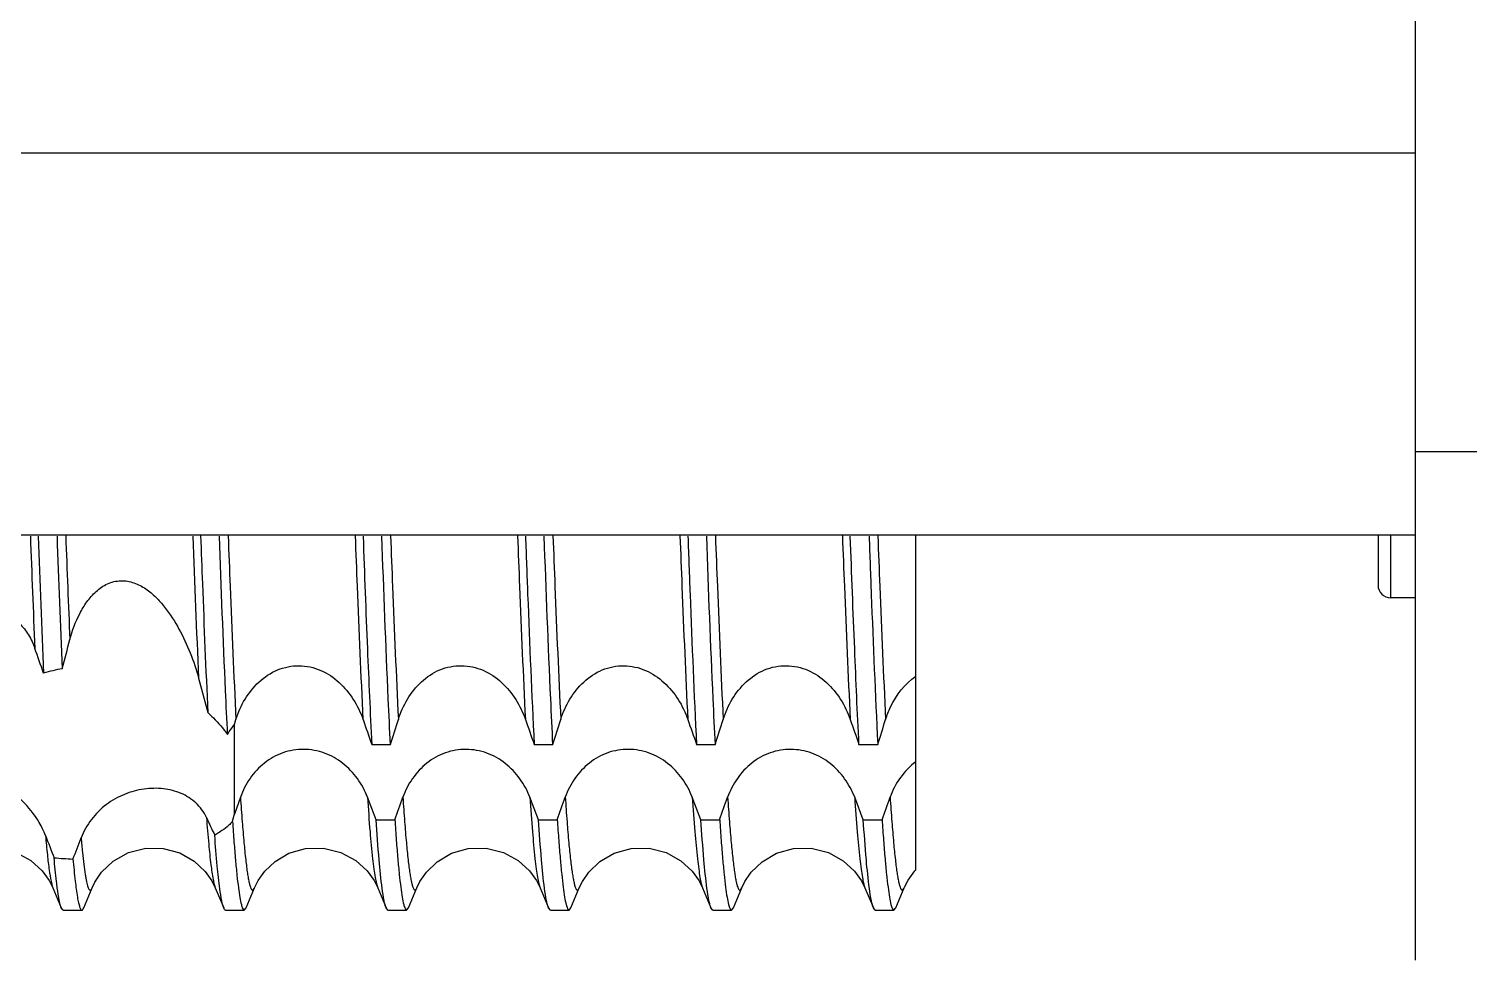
# Model space of a CAD drawing. Header units: millimetres. Extents: x 0 to 420, y 0 to 297.
# Drawn here: x 238.01 to 243.77, y 165.52 to 169.24 of the extents above; entities that cross this region are included whole.
import ezdxf

# ---------------------------------------------------------------- set-up
doc = ezdxf.new("R2010")
doc.units = ezdxf.units.MM
doc.header["$LTSCALE"] = 23.1
doc.layers.get('0').update_dxf_attribs({"linetype": 'CONTINUOUS'})
doc.layers.add('APSF_BLANK_LAYER', color=7, linetype='CONTINUOUS')
doc.layers.add('AXIS', color=7, linetype='CONTINUOUS')
doc.styles.get("Standard").update_dxf_attribs({"font": 'txt', "width": 0.85})
doc.dimstyles.get("Standard").update_dxf_attribs({"dimtxt": 3.5, "dimasz": 3.5, "dimexe": 1.5, "dimexo": 1, "dimtad": 1, "dimtxsty": 'STANDARD', "dimcen": 0.09, "dimadec": 0, "dimazin": 0, "dimtol": 1, "dimtp": 0.01, "dimtm": 0.01, "dimtfac": 1, "dimtofl": 0, "dimtmove": 0, "dimatfit": 3, "dimfxl": 1, "dimtolj": 1, "dimarcsym": 0})

msp = doc.modelspace()

# ---------------------------------------------------------------- linework, layer by layer
at = {"color": 7, "linetype": 'CONTINUOUS'}
for p, q in [((243.555, 165.5152), (243.555, 174.5152)), ((232.305, 168.7447), (243.555, 168.7447)), ((246.305, 167.5479), (243.555, 167.5479)), ((241.555, 165.8769), (241.555, 167.2152)), ((238.8278, 166.4573), (238.8343, 166.478)), ((238.8278, 166.0989), (238.8278, 166.4573)), ((239.3776, 166.3784), (239.4527, 166.3784)), ((240.0277, 166.3784), (240.1028, 166.3784)), ((240.6777, 166.3784), (240.7528, 166.3784)), ((241.3276, 166.3784), (241.4028, 166.3784)), ((238.8521, 166.1671), (238.8278, 166.0989)), ((239.395, 166.0771), (239.3605, 166.1671)), ((240.0449, 166.0771), (240.0105, 166.1669)), ((240.6949, 166.0771), (240.6605, 166.167)), ((241.3449, 166.0771), (241.3105, 166.1669)), ((239.395, 166.0771), (239.4701, 166.0771)), ((240.0449, 166.0771), (240.12, 166.0771)), ((240.6949, 166.0771), (240.7701, 166.0771)), ((241.3449, 166.0771), (241.42, 166.0771)), ((238.1016, 165.8045), (238.135, 165.7241)), ((238.2249, 165.724), (238.2583, 165.8045)), ((238.7516, 165.8046), (238.7851, 165.724)), ((238.8749, 165.7241), (238.9083, 165.8046)), ((239.4016, 165.8046), (239.435, 165.7241)), ((239.5248, 165.7241), (239.5583, 165.8048)), ((240.0515, 165.8048), (240.085, 165.7242)), ((240.1749, 165.7241), (240.2083, 165.8045)), ((240.7016, 165.8046), (240.7351, 165.724)), ((240.8249, 165.724), (240.8583, 165.8045)), ((241.3516, 165.8045), (241.3851, 165.724)), ((241.4749, 165.7242), (241.5084, 165.8047)), ((239.4424, 165.7152), (239.435, 165.7241)), ((239.5174, 165.7152), (239.5248, 165.7241)), ((240.0925, 165.7152), (240.085, 165.7242)), ((240.1675, 165.7152), (240.1749, 165.7241)), ((240.7424, 165.7152), (240.7351, 165.724)), ((240.8175, 165.7152), (240.8249, 165.724)), ((241.3924, 165.7152), (241.3851, 165.724)), ((241.4675, 165.7152), (241.4749, 165.7242))]:
    msp.add_line(p, q, dxfattribs=at)
for points in [[(237.6893, 165.9086), (237.7467, 165.9427), (237.8141, 165.9619), (237.8858, 165.9632), (237.9544, 165.9464), (238.0136, 165.9138), (238.0589, 165.8724), (238.087, 165.8335), (238.1016, 165.8045)], [(238.2583, 165.8045), (238.2694, 165.8274), (238.2967, 165.8673), (238.343, 165.9114), (238.4041, 165.9458), (238.4729, 165.963), (238.5434, 165.9622), (238.6096, 165.9443), (238.6671, 165.9113), (238.711, 165.87), (238.738, 165.8319), (238.7516, 165.8045)], [(238.9083, 165.8046), (238.9228, 165.8335), (238.9496, 165.8707), (238.991, 165.91), (239.0462, 165.9426), (239.1126, 165.9617), (239.185, 165.9633), (239.2546, 165.9464), (239.3141, 165.9136), (239.3592, 165.8721), (239.3871, 165.8335), (239.4016, 165.8046)], [(239.5583, 165.8048), (239.5705, 165.8297), (239.5964, 165.8671), (239.6393, 165.9088), (239.6967, 165.943), (239.7642, 165.9621), (239.836, 165.9633), (239.9046, 165.9465), (239.9638, 165.9139), (240.009, 165.8724), (240.037, 165.8336), (240.0515, 165.8047)], [(240.2083, 165.8045), (240.2207, 165.8296), (240.2468, 165.8674), (240.2902, 165.9093), (240.348, 165.9433), (240.4158, 165.9621), (240.4876, 165.963), (240.5561, 165.9458), (240.615, 165.9129), (240.6598, 165.8714), (240.6875, 165.8329), (240.7017, 165.8046)], [(240.8583, 165.8045), (240.8706, 165.8295), (240.8965, 165.8671), (240.9396, 165.9088), (240.9973, 165.943), (241.065, 165.962), (241.1369, 165.963), (241.2055, 165.9459), (241.2646, 165.9131), (241.3096, 165.8716), (241.3374, 165.8329), (241.3516, 165.8045)], [(241.5084, 165.8047), (241.5095, 165.8074), (241.5241, 165.8356), (241.5509, 165.8724), (241.555, 165.8769)]]:
    msp.add_lwpolyline(points, dxfattribs=at)
for centre, radius, start, end in [((316.9345, 170.1463), 78.9777, 182.12963, 182.455729), ((325.5616, 170.3576), 87.5751, 182.05934, 182.417789), ((312.3571, 169.8419), 74.2856, 182.02985, 182.438676), ((318.8527, 170.2149), 80.7556, 182.130293, 182.424931), ((311.1527, 169.899), 72.5411, 182.123704, 182.572421), ((272.5, 178.0739), 35.1265, 199.27589, 199.44813), ((217.486, 173.3724), 23.0532, 342.33893, 342.5993), ((273.497, 178.193), 35.4933, 199.27206, 199.44297), ((218.2495, 173.3408), 22.9356, 342.32821, 342.58921), ((273.936, 178.1258), 35.2721, 199.2826, 199.45414), ((218.9813, 173.3103), 22.8484, 342.33875, 342.60087), ((274.3236, 178.0266), 34.9916, 199.27114, 199.44411), ((219.5646, 173.3326), 22.9187, 342.33618, 342.59747), ((203.0251, 179.141), 38.7156, 340.27951, 340.42056), ((203.46, 179.2146), 38.9429, 340.28431, 340.42466), ((204.1472, 179.203), 38.904, 340.28201, 340.42235), ((204.7555, 179.2192), 38.9487, 340.28024, 340.42057), ((234.9353, 167.038), 4.0042, 345.99914, 346.43535)]:
    msp.add_arc(centre, radius, start, end, dxfattribs=at)
for points, knots in [([(238.6929, 167.2134), (238.6952, 167.149), (238.7039, 166.9131), (238.7135, 166.6773), (238.7215, 166.506)], [0, 0, 0, 0, 0.273372, 1, 1, 1, 1]), ([(238.8008, 166.4185), (238.7979, 166.4768), (238.7856, 166.7409), (238.7755, 167.0051), (238.7681, 167.211)], [0, 0, 0, 0, 0.220598, 1, 1, 1, 1]), ([(238.803, 167.213), (238.8055, 167.1451), (238.8149, 166.9001), (238.8253, 166.6551), (238.8343, 166.478)], [0, 0, 0, 0, 0.277099, 1, 1, 1, 1]), ([(239.3113, 167.213), (239.3139, 167.1451), (239.3233, 166.9001), (239.3337, 166.6551), (239.3426, 166.478)], [0, 0, 0, 0, 0.277094, 1, 1, 1, 1]), ([(239.343, 167.2106), (239.3484, 167.0605), (239.359, 166.783), (239.3712, 166.5056), (239.3776, 166.3784)], [0, 0, 0, 0, 0.541252, 1, 1, 1, 1]), ([(239.4527, 166.3784), (239.4496, 166.4389), (239.4364, 166.7162), (239.4259, 166.9937), (239.4181, 167.2107)], [0, 0, 0, 0, 0.218166, 1, 1, 1, 1]), ([(239.453, 167.2131), (239.4555, 167.1452), (239.4649, 166.9002), (239.4753, 166.6553), (239.4843, 166.4783)], [0, 0, 0, 0, 0.277087, 1, 1, 1, 1]), ([(239.9613, 167.213), (239.9639, 167.1452), (239.9733, 166.9002), (239.9837, 166.6553), (239.9926, 166.4783)], [0, 0, 0, 0, 0.277077, 1, 1, 1, 1]), ([(239.993, 167.2107), (239.9958, 167.133), (240.0061, 166.8555), (240.0177, 166.578), (240.0277, 166.3784)], [0, 0, 0, 0, 0.280048, 1, 1, 1, 1]), ([(240.1028, 166.3784), (240.0997, 166.4389), (240.0866, 166.7162), (240.0759, 166.9937), (240.0681, 167.2107)], [0, 0, 0, 0, 0.218164, 1, 1, 1, 1]), ([(240.103, 167.2131), (240.1055, 167.1452), (240.1149, 166.9001), (240.1253, 166.6551), (240.1343, 166.478)], [0, 0, 0, 0, 0.277083, 1, 1, 1, 1]), ([(240.6113, 167.2131), (240.6139, 167.1452), (240.6233, 166.9001), (240.6337, 166.6551), (240.6426, 166.478)], [0, 0, 0, 0, 0.277088, 1, 1, 1, 1]), ([(240.643, 167.2107), (240.6458, 167.1329), (240.6562, 166.8555), (240.6675, 166.578), (240.6777, 166.3784)], [0, 0, 0, 0, 0.280049, 1, 1, 1, 1]), ([(240.7528, 166.3784), (240.7497, 166.4389), (240.7364, 166.7162), (240.7258, 166.9937), (240.7181, 167.2106)], [0, 0, 0, 0, 0.218168, 1, 1, 1, 1]), ([(240.753, 167.213), (240.7555, 167.1452), (240.7649, 166.9001), (240.7753, 166.6551), (240.7843, 166.4781)], [0, 0, 0, 0, 0.276957, 1, 1, 1, 1]), ([(241.2613, 167.213), (241.2639, 167.1452), (241.2733, 166.9001), (241.2837, 166.6551), (241.2926, 166.4781)], [0, 0, 0, 0, 0.276957, 1, 1, 1, 1]), ([(241.3276, 166.3784), (241.3213, 166.5056), (241.3091, 166.783), (241.2985, 167.0605), (241.293, 167.2107)], [0, 0, 0, 0, 0.458743, 1, 1, 1, 1]), ([(241.3681, 167.2107), (241.3709, 167.133), (241.3812, 166.8555), (241.3927, 166.5781), (241.4028, 166.3784)], [0, 0, 0, 0, 0.280042, 1, 1, 1, 1]), ([(241.403, 167.213), (241.4055, 167.1452), (241.4149, 166.9001), (241.4253, 166.6551), (241.4343, 166.478)], [0, 0, 0, 0, 0.277078, 1, 1, 1, 1]), ([(237.63, 166.4436), (237.63, 166.4684), (237.6363, 166.5212), (237.6565, 166.6015), (237.6874, 166.6849), (237.73, 166.7668), (237.7775, 166.8298), (237.8262, 166.8702), (237.863, 166.8874), (237.8954, 166.8914), (237.93, 166.8866), (237.9708, 166.8624), (238.0063, 166.8168), (238.0227, 166.781), (238.0294, 166.7623)], [0, 0, 0, 0, 0.099299, 0.21115, 0.3305, 0.453977, 0.57932, 0.642351, 0.705737, 0.738254, 0.771922, 0.84363, 0.920642, 1, 1, 1, 1]), ([(238.8343, 166.478), (238.8431, 166.5062), (238.8675, 166.5607), (238.9229, 166.631), (238.9978, 166.6817), (239.0871, 166.699), (239.1758, 166.6796), (239.2503, 166.6289), (239.3069, 166.5596), (239.3329, 166.5059), (239.3426, 166.478)], [0, 0, 0, 0, 0.125161, 0.250244, 0.375149, 0.499946, 0.624766, 0.749721, 0.874827, 1, 1, 1, 1]), ([(239.4843, 166.4783), (239.4931, 166.5065), (239.5175, 166.561), (239.5729, 166.6313), (239.6478, 166.682), (239.7371, 166.6993), (239.8258, 166.6799), (239.9003, 166.6291), (239.9569, 166.5599), (239.9829, 166.5062), (239.9926, 166.4783)], [0, 0, 0, 0, 0.125161, 0.250244, 0.375149, 0.499946, 0.624766, 0.749721, 0.874827, 1, 1, 1, 1]), ([(240.1343, 166.478), (240.1431, 166.5062), (240.1675, 166.5607), (240.2229, 166.631), (240.2978, 166.6817), (240.3871, 166.6989), (240.4758, 166.6796), (240.5503, 166.6288), (240.6069, 166.5596), (240.6329, 166.5059), (240.6426, 166.478)], [0, 0, 0, 0, 0.125161, 0.250243, 0.375149, 0.499946, 0.624766, 0.749722, 0.874827, 1, 1, 1, 1]), ([(240.7843, 166.4781), (240.7931, 166.5063), (240.8175, 166.5608), (240.8729, 166.6311), (240.9477, 166.6819), (241.0371, 166.6991), (241.1258, 166.6798), (241.2003, 166.6289), (241.2569, 166.5597), (241.2829, 166.5059), (241.2926, 166.4781)], [0, 0, 0, 0, 0.125162, 0.250244, 0.37515, 0.499946, 0.624765, 0.749721, 0.874826, 1, 1, 1, 1]), ([(241.4343, 166.478), (241.4396, 166.4951), (241.4655, 166.5612), (241.5115, 166.6207), (241.555, 166.6513)], [0, 0, 0, 0, 0.251773, 1, 1, 1, 1]), ([(238.072, 166.0139), (238.0583, 166.0495), (238.0193, 166.1148), (237.941, 166.1904), (237.8568, 166.2425), (237.779, 166.2779), (237.7219, 166.3024), (237.6852, 166.3233), (237.6638, 166.3402), (237.6476, 166.3607), (237.6367, 166.3851), (237.6309, 166.4132), (237.6299, 166.4331), (237.63, 166.4436)], [0, 0, 0, 0, 0.176804, 0.34601, 0.500273, 0.633403, 0.74222, 0.787771, 0.828869, 0.86789, 0.907842, 0.951516, 1, 1, 1, 1]), ([(238.8008, 166.4185), (238.803, 166.4222), (238.8114, 166.4355), (238.8204, 166.4485), (238.8278, 166.4573)], [0, 0, 0, 0, 0.272652, 1, 1, 1, 1]), ([(239.3605, 166.1671), (239.3504, 166.1933), (239.3232, 166.2435), (239.2646, 166.3055), (239.1901, 166.3482), (239.1054, 166.3632), (239.0205, 166.3494), (238.9457, 166.307), (238.8877, 166.2443), (238.8615, 166.1936), (238.8521, 166.1671)], [0, 0, 0, 0, 0.125093, 0.250141, 0.375099, 0.500039, 0.62497, 0.749898, 0.874924, 1, 1, 1, 1]), ([(240.0105, 166.1669), (240.0004, 166.1932), (239.9732, 166.2433), (239.9146, 166.3053), (239.8401, 166.348), (239.7554, 166.363), (239.6705, 166.3493), (239.5957, 166.3069), (239.5377, 166.2441), (239.5115, 166.1934), (239.5021, 166.1669)], [0, 0, 0, 0, 0.125093, 0.250141, 0.375099, 0.500039, 0.62497, 0.749898, 0.874924, 1, 1, 1, 1]), ([(240.6605, 166.167), (240.6504, 166.1933), (240.6232, 166.2434), (240.5646, 166.3055), (240.4901, 166.3481), (240.4054, 166.3631), (240.3205, 166.3494), (240.2457, 166.307), (240.1877, 166.2442), (240.1615, 166.1935), (240.1521, 166.167)], [0, 0, 0, 0, 0.125093, 0.250142, 0.3751, 0.500039, 0.62497, 0.749898, 0.874924, 1, 1, 1, 1]), ([(241.3105, 166.1669), (241.3004, 166.1932), (241.2732, 166.2433), (241.2146, 166.3053), (241.1401, 166.348), (241.0554, 166.363), (240.9705, 166.3493), (240.8957, 166.3069), (240.8377, 166.2441), (240.8115, 166.1934), (240.8021, 166.1669)], [0, 0, 0, 0, 0.125093, 0.250141, 0.375099, 0.500039, 0.62497, 0.749898, 0.874924, 1, 1, 1, 1]), ([(241.555, 166.3085), (241.5313, 166.2909), (241.4897, 166.2477), (241.462, 166.1947), (241.4521, 166.167)], [0, 0, 0, 0, 0.499873, 1, 1, 1, 1]), ([(238.8521, 166.1671), (238.8543, 166.1343), (238.8586, 166.0737), (238.8655, 165.9901), (238.8715, 165.9296), (238.8765, 165.8888), (238.8799, 165.8639), (238.8834, 165.843), (238.8868, 165.8258), (238.8902, 165.8126), (238.8932, 165.8041), (238.8958, 165.7993), (238.8975, 165.797), (238.8994, 165.7956), (238.9023, 165.7953), (238.9058, 165.7989), (238.9074, 165.8023), (238.9083, 165.8046)], [0, 0, 0, 0, 0.252359, 0.467833, 0.645405, 0.719674, 0.784111, 0.838656, 0.883342, 0.918255, 0.943592, 0.952833, 0.959984, 0.965416, 0.969951, 0.981085, 1, 1, 1, 1]), ([(239.3605, 166.1671), (239.3636, 166.1208), (239.3695, 166.0387), (239.3783, 165.9428), (239.3856, 165.8821), (239.3906, 165.8488), (239.3955, 165.8238), (239.3994, 165.81), (239.4016, 165.8046)], [0, 0, 0, 0, 0.380647, 0.676026, 0.790697, 0.882873, 0.952541, 1, 1, 1, 1]), ([(239.5021, 166.1669), (239.5043, 166.1342), (239.5086, 166.0736), (239.5155, 165.9901), (239.5215, 165.9297), (239.5265, 165.8889), (239.5299, 165.864), (239.5334, 165.843), (239.5368, 165.8259), (239.5402, 165.8127), (239.5432, 165.8041), (239.5458, 165.7994), (239.5475, 165.7971), (239.5494, 165.7958), (239.5523, 165.7955), (239.5558, 165.7991), (239.5574, 165.8025), (239.5583, 165.8048)], [0, 0, 0, 0, 0.252367, 0.467705, 0.645171, 0.719451, 0.783972, 0.838652, 0.883434, 0.918346, 0.943612, 0.952804, 0.959906, 0.965302, 0.969833, 0.981033, 1, 1, 1, 1]), ([(240.0105, 166.1669), (240.0136, 166.1207), (240.0195, 166.0387), (240.0283, 165.943), (240.0356, 165.8823), (240.0406, 165.849), (240.0455, 165.8239), (240.0493, 165.8101), (240.0515, 165.8048)], [0, 0, 0, 0, 0.38037, 0.675484, 0.790208, 0.882623, 0.9525, 1, 1, 1, 1]), ([(240.1521, 166.167), (240.1543, 166.1342), (240.1586, 166.0736), (240.1655, 165.99), (240.1715, 165.9297), (240.1765, 165.889), (240.1799, 165.8642), (240.1834, 165.8432), (240.1868, 165.8261), (240.1902, 165.8128), (240.1932, 165.8042), (240.1958, 165.7994), (240.1975, 165.7971), (240.1993, 165.7957), (240.2022, 165.7952), (240.2058, 165.7988), (240.2074, 165.8022), (240.2083, 165.8045)], [0, 0, 0, 0, 0.252654, 0.468092, 0.645175, 0.719186, 0.783466, 0.838, 0.882788, 0.917877, 0.943423, 0.952764, 0.960001, 0.965491, 0.970038, 0.981102, 1, 1, 1, 1]), ([(240.6605, 166.167), (240.6636, 166.1206), (240.6695, 166.0385), (240.6783, 165.9426), (240.6857, 165.882), (240.6907, 165.8487), (240.6956, 165.8237), (240.6994, 165.8099), (240.7016, 165.8046)], [0, 0, 0, 0, 0.381511, 0.676511, 0.790798, 0.882793, 0.95247, 1, 1, 1, 1]), ([(240.8021, 166.1669), (240.8043, 166.1342), (240.8086, 166.0735), (240.8155, 165.99), (240.8215, 165.9297), (240.8264, 165.889), (240.8299, 165.8642), (240.8334, 165.8432), (240.8368, 165.826), (240.8402, 165.8128), (240.8432, 165.8041), (240.8458, 165.7993), (240.8475, 165.797), (240.8493, 165.7956), (240.8522, 165.7952), (240.8558, 165.7988), (240.8573, 165.8022), (240.8583, 165.8045)], [0, 0, 0, 0, 0.252401, 0.467748, 0.644933, 0.719, 0.783335, 0.837916, 0.882742, 0.917854, 0.943404, 0.952741, 0.959969, 0.965447, 0.969989, 0.981086, 1, 1, 1, 1]), ([(241.3105, 166.1669), (241.3136, 166.1206), (241.3195, 166.0384), (241.3283, 165.9425), (241.3357, 165.8819), (241.3406, 165.8487), (241.3456, 165.8237), (241.3494, 165.8098), (241.3516, 165.8045)], [0, 0, 0, 0, 0.381194, 0.676296, 0.790669, 0.882737, 0.952461, 1, 1, 1, 1]), ([(241.4521, 166.167), (241.4543, 166.1342), (241.4586, 166.0735), (241.4655, 165.9899), (241.4715, 165.9295), (241.4765, 165.8887), (241.4799, 165.8639), (241.4834, 165.843), (241.4868, 165.8259), (241.4903, 165.8127), (241.4933, 165.8042), (241.4958, 165.7994), (241.4976, 165.7971), (241.4994, 165.7958), (241.5023, 165.7954), (241.5059, 165.799), (241.5074, 165.8024), (241.5084, 165.8047)], [0, 0, 0, 0, 0.252672, 0.468322, 0.645879, 0.720051, 0.784355, 0.838795, 0.883405, 0.918268, 0.943574, 0.952806, 0.959951, 0.965383, 0.969922, 0.981068, 1, 1, 1, 1]), ([(239.4193, 165.8019), (239.4142, 165.84), (239.4054, 165.9317), (239.3986, 166.0236), (239.395, 166.0771)], [0, 0, 0, 0, 0.417521, 1, 1, 1, 1]), ([(239.4701, 166.0771), (239.4719, 166.0492), (239.4756, 165.997), (239.4814, 165.9239), (239.4872, 165.8618), (239.4931, 165.8104), (239.4987, 165.7707), (239.5047, 165.7412), (239.5091, 165.7247), (239.5147, 165.7152), (239.5174, 165.7152)], [0, 0, 0, 0, 0.228194, 0.427776, 0.597975, 0.738274, 0.848332, 0.927999, 0.977598, 1, 1, 1, 1]), ([(240.0693, 165.802), (240.0642, 165.8401), (240.0553, 165.9318), (240.0485, 166.0236), (240.0449, 166.0771)], [0, 0, 0, 0, 0.417594, 1, 1, 1, 1]), ([(240.12, 166.0771), (240.1219, 166.0492), (240.1256, 165.997), (240.1315, 165.9239), (240.1373, 165.8618), (240.1431, 165.8104), (240.1486, 165.7707), (240.1546, 165.7412), (240.159, 165.7247), (240.1647, 165.7152), (240.1675, 165.7152)], [0, 0, 0, 0, 0.228158, 0.427708, 0.597865, 0.738115, 0.848134, 0.927792, 0.977434, 1, 1, 1, 1]), ([(240.7194, 165.8019), (240.7143, 165.84), (240.7052, 165.9317), (240.6985, 166.0236), (240.6949, 166.0771)], [0, 0, 0, 0, 0.417542, 1, 1, 1, 1]), ([(240.7701, 166.0771), (240.7719, 166.0492), (240.7756, 165.997), (240.7815, 165.9239), (240.7873, 165.8618), (240.7931, 165.8104), (240.7986, 165.7707), (240.8047, 165.7412), (240.8091, 165.7247), (240.8148, 165.7152), (240.8175, 165.7152)], [0, 0, 0, 0, 0.228166, 0.427725, 0.597893, 0.738156, 0.848188, 0.927853, 0.977488, 1, 1, 1, 1]), ([(241.3694, 165.8018), (241.3642, 165.8399), (241.3552, 165.9317), (241.3485, 166.0236), (241.3449, 166.0771)], [0, 0, 0, 0, 0.417481, 1, 1, 1, 1]), ([(241.42, 166.0771), (241.4219, 166.0492), (241.4256, 165.997), (241.4314, 165.9239), (241.4373, 165.8618), (241.4432, 165.8104), (241.4487, 165.7707), (241.4547, 165.7412), (241.459, 165.7247), (241.4647, 165.7152), (241.4674, 165.7152)], [0, 0, 0, 0, 0.228179, 0.427751, 0.597937, 0.738216, 0.848249, 0.927892, 0.977492, 1, 1, 1, 1]), ([(239.435, 165.7241), (239.4334, 165.728), (239.4305, 165.7376), (239.4247, 165.7635), (239.4215, 165.7856), (239.4193, 165.8019)], [0, 0, 0, 0, 0.158546, 0.377732, 1, 1, 1, 1]), ([(240.085, 165.7242), (240.0834, 165.7281), (240.0805, 165.7377), (240.0747, 165.7636), (240.0715, 165.7857), (240.0693, 165.802)], [0, 0, 0, 0, 0.158933, 0.378235, 1, 1, 1, 1]), ([(240.7351, 165.724), (240.7335, 165.7278), (240.7306, 165.7374), (240.7249, 165.7633), (240.7216, 165.7855), (240.7194, 165.8019)], [0, 0, 0, 0, 0.157898, 0.376857, 1, 1, 1, 1]), ([(241.3851, 165.724), (241.3835, 165.7279), (241.3806, 165.7375), (241.3748, 165.7633), (241.3716, 165.7854), (241.3694, 165.8018)], [0, 0, 0, 0, 0.158103, 0.377122, 1, 1, 1, 1])]:
    msp.add_open_spline(points, degree=3, knots=knots, dxfattribs=at)
at = {"layer": 'APSF_BLANK_LAYER', "color": 7, "linetype": 'CONTINUOUS'}
for p, q in [((243.405, 167.2152), (243.405, 167.0152)), ((243.455, 167.2152), (243.455, 166.9652)), ((243.555, 166.9652), (243.455, 166.9652))]:
    msp.add_line(p, q, dxfattribs=at)
msp.add_arc((243.455, 167.0152), 0.05, 180, 270, dxfattribs=at)
at = {"layer": 'AXIS', "color": 7, "linetype": 'CONTINUOUS'}
for p, q in [((243.555, 167.2152), (232.305, 167.2152)), ((238.6847, 166.6432), (238.7215, 166.506)), ((238.1424, 165.7152), (238.135, 165.7241)), ((238.1424, 165.7152), (238.2175, 165.7152)), ((238.7924, 165.7152), (238.8675, 165.7152)), ((238.8675, 165.7152), (238.8749, 165.7241)), ((239.4424, 165.7152), (239.5174, 165.7152)), ((240.0925, 165.7152), (240.1675, 165.7152)), ((240.7424, 165.7152), (240.8175, 165.7152)), ((241.3924, 165.7152), (241.4675, 165.7152))]:
    msp.add_line(p, q, dxfattribs=at)
for centre, radius, start, end in [((207.3519, 174.8168), 31.8438, 345.19735, 345.41518), ((201.7278, 153.881), 38.5192, 19.38041, 19.53678), ((238.2589, 166.0163), 0.6755, 100.24158, 106.73142), ((243.9554, 168.5008), 5.769, 204.74888, 205.52227), ((263.0637, 175.6309), 26.7783, 201.04722, 201.25166), ((218.3463, 173.6108), 21.2745, 338.80702, 339.05038), ((238.2509, 167.5644), 1.646, 264.96487, 267.59914)]:
    msp.add_arc(centre, radius, start, end, dxfattribs=at)
for points, knots in [([(238.1695, 166.7981), (238.1787, 166.8337), (238.1982, 166.886), (238.2366, 166.9491), (238.2728, 166.9912), (238.3183, 167.0235), (238.3728, 167.0368), (238.4269, 167.0271), (238.4742, 167.0018), (238.5147, 166.9676), (238.5611, 166.9149), (238.6083, 166.8406), (238.6529, 166.7447), (238.6755, 166.6775), (238.6847, 166.6432)], [0, 0, 0, 0, 0.128455, 0.192791, 0.257104, 0.321196, 0.38461, 0.447045, 0.508735, 0.570034, 0.63118, 0.753349, 0.876027, 1, 1, 1, 1]), ([(238.7215, 166.506), (238.729, 166.4991), (238.7575, 166.4718), (238.7835, 166.4419), (238.8008, 166.4185)], [0, 0, 0, 0, 0.261363, 1, 1, 1, 1]), ([(238.7162, 166.0856), (238.7061, 166.1076), (238.6771, 166.1473), (238.6152, 166.1863), (238.543, 166.2044), (238.4651, 166.2022), (238.3863, 166.1816), (238.313, 166.1401), (238.2527, 166.0802), (238.2245, 166.0304), (238.2144, 166.0042)], [0, 0, 0, 0, 0.116066, 0.227915, 0.343967, 0.467374, 0.597198, 0.73065, 0.865297, 1, 1, 1, 1]), ([(238.7162, 166.0856), (238.7189, 166.0501), (238.724, 165.987), (238.7325, 165.9045), (238.74, 165.8508), (238.7465, 165.8202), (238.7498, 165.809), (238.7516, 165.8046)], [0, 0, 0, 0, 0.376314, 0.669271, 0.877105, 0.949083, 1, 1, 1, 1]), ([(238.8205, 166.0693), (238.8156, 166.0642), (238.794, 166.0436), (238.7691, 166.0265), (238.7493, 166.0151)], [0, 0, 0, 0, 0.234544, 1, 1, 1, 1]), ([(238.8205, 166.0693), (238.8223, 166.042), (238.826, 165.9908), (238.8318, 165.9194), (238.8376, 165.8585), (238.8434, 165.8083), (238.8489, 165.7695), (238.8549, 165.7406), (238.8592, 165.7244), (238.8648, 165.7152), (238.8675, 165.7152)], [0, 0, 0, 0, 0.228175, 0.42772, 0.597873, 0.738117, 0.848129, 0.927766, 0.977395, 1, 1, 1, 1]), ([(238.072, 166.0139), (238.0742, 165.9879), (238.0785, 165.9416), (238.0856, 165.8806), (238.0927, 165.8367), (238.0981, 165.813), (238.1016, 165.8045)], [0, 0, 0, 0, 0.368739, 0.658979, 0.869557, 1, 1, 1, 1]), ([(238.2144, 166.0042), (238.2161, 165.9849), (238.2195, 165.9494), (238.2248, 165.9008), (238.2295, 165.8661), (238.2334, 165.8431), (238.2361, 165.8294), (238.2388, 165.818), (238.2415, 165.8089), (238.2442, 165.8022), (238.2467, 165.7977), (238.2498, 165.7951), (238.2534, 165.796), (238.256, 165.7996), (238.2575, 165.8026), (238.2583, 165.8045)], [0, 0, 0, 0, 0.256497, 0.472429, 0.647411, 0.719526, 0.7814, 0.833069, 0.874625, 0.906274, 0.92855, 0.943126, 0.955476, 0.973317, 1, 1, 1, 1]), ([(238.7696, 165.8001), (238.7654, 165.8305), (238.758, 165.9022), (238.7523, 165.9739), (238.7493, 166.0151)], [0, 0, 0, 0, 0.426357, 1, 1, 1, 1]), ([(238.1191, 165.8039), (238.118, 165.8124), (238.1131, 165.8526), (238.1092, 165.893), (238.1064, 165.9248)], [0, 0, 0, 0, 0.211586, 1, 1, 1, 1]), ([(238.182, 165.9199), (238.1846, 165.8901), (238.1895, 165.839), (238.1971, 165.7804), (238.2034, 165.7463), (238.2079, 165.7298), (238.2114, 165.7199), (238.2157, 165.7152), (238.2175, 165.7152)], [0, 0, 0, 0, 0.42605, 0.734137, 0.843421, 0.923017, 0.973762, 1, 1, 1, 1]), ([(238.135, 165.7241), (238.1334, 165.728), (238.1304, 165.7379), (238.1246, 165.7644), (238.1213, 165.7871), (238.1191, 165.8039)], [0, 0, 0, 0, 0.157451, 0.376232, 1, 1, 1, 1]), ([(238.7851, 165.724), (238.7813, 165.7331), (238.7758, 165.7586), (238.7717, 165.7841), (238.7696, 165.8001)], [0, 0, 0, 0, 0.377919, 1, 1, 1, 1]), ([(238.2175, 165.7152), (238.219, 165.7152), (238.2224, 165.7181), (238.2239, 165.7217), (238.2249, 165.724)], [0, 0, 0, 0, 0.361858, 1, 1, 1, 1]), ([(238.7924, 165.7152), (238.791, 165.7152), (238.7875, 165.7181), (238.786, 165.7217), (238.7851, 165.724)], [0, 0, 0, 0, 0.361062, 1, 1, 1, 1])]:
    msp.add_open_spline(points, degree=3, knots=knots, dxfattribs=at)

# ---------------------------------------------------------------- leaders
at = {"color": 2, "linetype": 'CONTINUOUS'}
msp.add_leader([(262.8606, 172.6568), (238.0157, 139.5396), (232.0157, 139.5396)], dimstyle='STANDARD', override={"dimtad": 0, "dimldrblk": 'DOT'}, dxfattribs=at)

doc.saveas('drawing.dxf')
